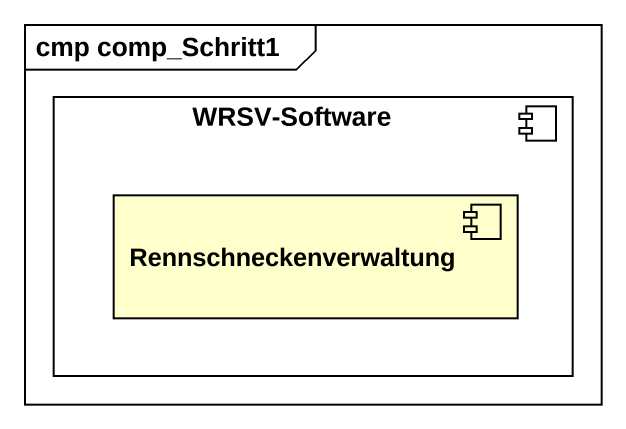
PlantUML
@startuml
mainframe cmp comp_Schritt1
component "WRSV-Software" as WRSV_Software {
  component Rennschneckenverwaltung
}
@enduml
